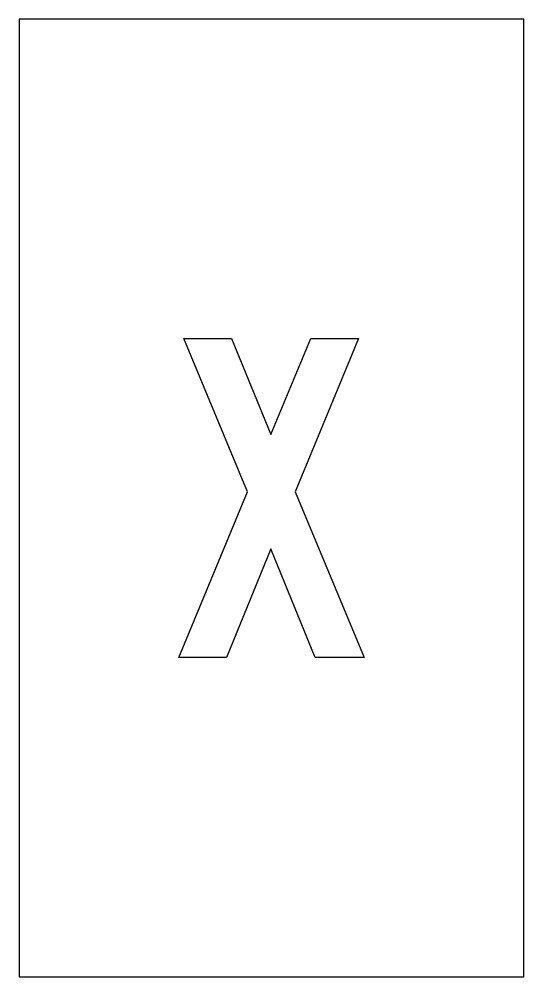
# Model space of a CAD drawing. Header units: inches. Extents: x 0 to 3.16, y 0 to 6.
import ezdxf

# ---------------------------------------------------------------- set-up
doc = ezdxf.new("R2010")
doc.units = ezdxf.units.IN
doc.header["$MEASUREMENT"] = 0
doc.layers.add('CUT', color=1, linetype='Continuous')

msp = doc.modelspace()

# ---------------------------------------------------------------- linework, layer by layer
at = {"layer": 'CUT'}
for points in [[(0, 0), (3.1581, 0), (3.1581, 6), (0, 6)], [(1.8518, 2), (1.5751, 2.682), (1.2984, 2), (1, 2), (1.4289, 3.038), (1.0296, 4), (1.3281, 4), (1.5751, 3.398), (1.8261, 4), (2.1245, 4), (1.7273, 3.038), (2.1581, 2)]]:
    msp.add_lwpolyline(points, close=True, dxfattribs=at)

doc.saveas('drawing.dxf')
